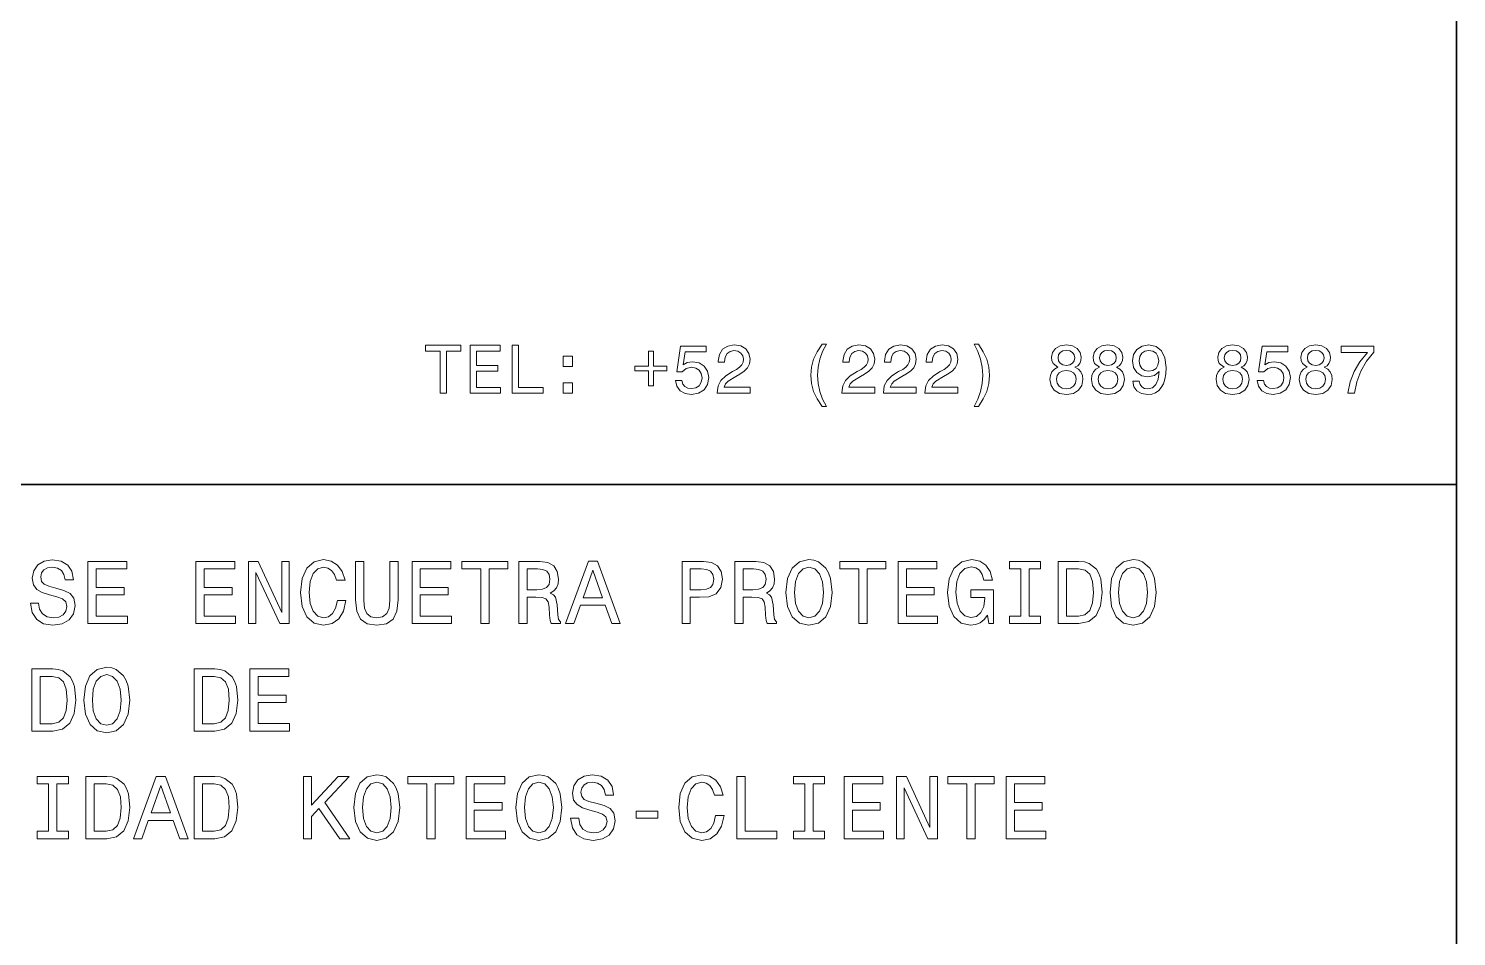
# Model space of a CAD drawing. Extents: x 14 to 2196, y -1968 to 1826.
# Drawn here: x 1024.9 to 1174, y 1110.4 to 1205.2 of the extents above; entities that cross this region are included whole.
import ezdxf

# ---------------------------------------------------------------- set-up
doc = ezdxf.new("R2010")
doc.units = 0

msp = doc.modelspace()

# ---------------------------------------------------------------- linework, layer by layer
at = {"color": 7, "lineweight": 35}
for p, q in [((1173.95874, 1015.596436), (1173.95874, 1826.436523)), ((953.95874, 1157.596436), (1173.95874, 1157.596436))]:
    msp.add_line(p, q, dxfattribs=at)
at = {"color": 7, "lineweight": 13}
for points in [[(1067.858398, 1167.127075), (1068.52124, 1167.127075), (1068.52124, 1171.521851), (1070.03418, 1171.521851), (1070.03418, 1172.127075), (1066.338257, 1172.127075), (1066.338257, 1171.521851), (1067.858398, 1171.521851)], [(1071.014038, 1167.127075), (1074.184082, 1167.127075), (1074.184082, 1167.7323), (1071.67688, 1167.7323), (1071.67688, 1169.425293), (1073.910278, 1169.425293), (1073.910278, 1170.023315), (1071.67688, 1170.023315), (1071.67688, 1171.521851), (1074.126465, 1171.521851), (1074.126465, 1172.127075), (1071.014038, 1172.127075)], [(1075.401611, 1167.127075), (1078.614868, 1167.127075), (1078.614868, 1167.7323), (1076.064453, 1167.7323), (1076.064453, 1172.127075), (1075.401611, 1172.127075)], [(1092.426147, 1168.431152), (1092.584595, 1167.840332), (1092.937622, 1167.379272), (1093.456421, 1167.091064), (1094.119263, 1166.983032), (1094.846924, 1167.112671), (1095.416016, 1167.465698), (1095.776245, 1168.02771), (1095.913208, 1168.748169), (1095.790649, 1169.418091), (1095.444824, 1169.944092), (1094.904541, 1170.282715), (1094.205688, 1170.405151), (1093.665283, 1170.318726), (1093.247437, 1170.080933), (1093.449219, 1171.428223), (1095.639404, 1171.428223), (1095.639404, 1172.019043), (1092.966431, 1172.019043), (1092.57019, 1169.367676), (1093.146606, 1169.367676), (1093.564453, 1169.706299), (1094.097656, 1169.828857), (1094.558716, 1169.749512), (1094.911743, 1169.519043), (1095.135132, 1169.166016), (1095.214355, 1168.712036), (1095.135132, 1168.258179), (1094.904541, 1167.905151), (1094.551514, 1167.681885), (1094.097656, 1167.602539), (1093.71582, 1167.652954), (1093.42041, 1167.818726), (1093.204224, 1168.078125), (1093.096191, 1168.431152)], [(1096.792114, 1167.127075), (1100.22876, 1167.127075), (1100.22876, 1167.746704), (1097.512573, 1167.746704), (1097.66394, 1168.085327), (1097.923218, 1168.366211), (1098.723022, 1168.877808), (1099.148071, 1169.093994), (1099.623535, 1169.403687), (1099.962158, 1169.763916), (1100.156738, 1170.189087), (1100.22876, 1170.671753), (1100.106201, 1171.276978), (1099.767578, 1171.752441), (1099.248901, 1172.055054), (1098.578857, 1172.163086), (1097.887207, 1172.040649), (1097.361328, 1171.702026), (1097.022705, 1171.161621), (1096.907349, 1170.448364), (1096.907349, 1170.347534), (1097.562988, 1170.347534), (1097.562988, 1170.405151), (1097.627808, 1170.895142), (1097.822388, 1171.255371), (1098.132202, 1171.48584), (1098.542847, 1171.565063), (1098.960693, 1171.493042), (1099.270508, 1171.312988), (1099.47229, 1171.031982), (1099.544312, 1170.678955), (1099.493896, 1170.347534), (1099.356934, 1170.066528), (1099.126465, 1169.821655), (1098.809448, 1169.605469), (1098.384399, 1169.374878), (1097.678345, 1168.928223), (1097.181152, 1168.452759), (1096.885742, 1167.876343), (1096.792114, 1167.148682)], [(1107.750366, 1165.736572), (1108.204224, 1165.736572), (1107.793579, 1166.500244), (1107.505371, 1167.299927), (1107.325317, 1168.142944), (1107.267578, 1168.993042), (1107.325317, 1169.843262), (1107.505371, 1170.678955), (1107.793579, 1171.48584), (1108.204224, 1172.249512), (1107.750366, 1172.249512), (1107.224365, 1171.457031), (1106.856934, 1170.671753), (1106.640869, 1169.850464), (1106.57605, 1168.993042), (1106.640869, 1168.12854), (1106.856934, 1167.314453), (1107.224365, 1166.529053)], [(1109.803711, 1167.127075), (1113.240234, 1167.127075), (1113.240234, 1167.746704), (1110.52417, 1167.746704), (1110.675415, 1168.085327), (1110.934814, 1168.366211), (1111.734497, 1168.877808), (1112.159546, 1169.093994), (1112.635132, 1169.403687), (1112.973633, 1169.763916), (1113.168213, 1170.189087), (1113.240234, 1170.671753), (1113.117798, 1171.276978), (1112.779175, 1171.752441), (1112.260498, 1172.055054), (1111.590454, 1172.163086), (1110.898804, 1172.040649), (1110.372803, 1171.702026), (1110.03418, 1171.161621), (1109.918945, 1170.448364), (1109.918945, 1170.347534), (1110.574585, 1170.347534), (1110.574585, 1170.405151), (1110.639404, 1170.895142), (1110.833984, 1171.255371), (1111.143677, 1171.48584), (1111.554443, 1171.565063), (1111.97229, 1171.493042), (1112.282104, 1171.312988), (1112.483765, 1171.031982), (1112.555786, 1170.678955), (1112.505371, 1170.347534), (1112.36853, 1170.066528), (1112.137939, 1169.821655), (1111.820923, 1169.605469), (1111.395874, 1169.374878), (1110.689819, 1168.928223), (1110.192749, 1168.452759), (1109.897339, 1167.876343), (1109.803711, 1167.148682)], [(1114.140869, 1167.127075), (1117.577393, 1167.127075), (1117.577393, 1167.746704), (1114.861328, 1167.746704), (1115.012573, 1168.085327), (1115.271973, 1168.366211), (1116.071655, 1168.877808), (1116.496704, 1169.093994), (1116.97229, 1169.403687), (1117.310913, 1169.763916), (1117.505371, 1170.189087), (1117.577393, 1170.671753), (1117.454956, 1171.276978), (1117.116333, 1171.752441), (1116.597656, 1172.055054), (1115.927612, 1172.163086), (1115.235962, 1172.040649), (1114.709961, 1171.702026), (1114.371338, 1171.161621), (1114.256104, 1170.448364), (1114.256104, 1170.347534), (1114.911743, 1170.347534), (1114.911743, 1170.405151), (1114.976562, 1170.895142), (1115.171143, 1171.255371), (1115.480957, 1171.48584), (1115.891602, 1171.565063), (1116.309448, 1171.493042), (1116.619263, 1171.312988), (1116.820923, 1171.031982), (1116.892944, 1170.678955), (1116.842529, 1170.347534), (1116.705688, 1170.066528), (1116.475098, 1169.821655), (1116.158081, 1169.605469), (1115.733032, 1169.374878), (1115.026978, 1168.928223), (1114.529907, 1168.452759), (1114.234497, 1167.876343), (1114.140869, 1167.148682)], [(1118.478027, 1167.127075), (1121.914673, 1167.127075), (1121.914673, 1167.746704), (1119.198486, 1167.746704), (1119.349731, 1168.085327), (1119.609131, 1168.366211), (1120.408813, 1168.877808), (1120.833984, 1169.093994), (1121.309448, 1169.403687), (1121.648071, 1169.763916), (1121.842529, 1170.189087), (1121.914673, 1170.671753), (1121.792114, 1171.276978), (1121.453491, 1171.752441), (1120.934814, 1172.055054), (1120.264771, 1172.163086), (1119.57312, 1172.040649), (1119.047241, 1171.702026), (1118.708618, 1171.161621), (1118.593262, 1170.448364), (1118.593262, 1170.347534), (1119.248901, 1170.347534), (1119.248901, 1170.405151), (1119.313721, 1170.895142), (1119.508301, 1171.255371), (1119.818115, 1171.48584), (1120.22876, 1171.565063), (1120.646606, 1171.493042), (1120.956421, 1171.312988), (1121.158081, 1171.031982), (1121.230225, 1170.678955), (1121.179688, 1170.347534), (1121.042847, 1170.066528), (1120.812256, 1169.821655), (1120.495361, 1169.605469), (1120.07019, 1169.374878), (1119.364136, 1168.928223), (1118.867065, 1168.452759), (1118.571655, 1167.876343), (1118.478027, 1167.148682)], [(1124.054443, 1165.736572), (1124.57312, 1166.529053), (1124.940552, 1167.314453), (1125.156738, 1168.12854), (1125.22876, 1168.993042), (1125.156738, 1169.850464), (1124.940552, 1170.671753), (1124.57312, 1171.457031), (1124.054443, 1172.249512), (1123.600464, 1172.249512), (1124.003906, 1171.48584), (1124.292114, 1170.678955), (1124.465088, 1169.843262), (1124.529907, 1168.993042), (1124.465088, 1168.142944), (1124.292114, 1167.299927), (1123.996704, 1166.500244), (1123.600464, 1165.736572)], [(1132.354126, 1169.821655), (1131.986694, 1169.619873), (1131.734497, 1169.338867), (1131.57605, 1168.98584), (1131.525635, 1168.560791), (1131.640869, 1167.919556), (1131.97229, 1167.422485), (1132.512573, 1167.105469), (1133.247437, 1166.983032), (1133.975098, 1167.105469), (1134.515503, 1167.422485), (1134.846924, 1167.919556), (1134.96936, 1168.560791), (1134.911743, 1168.98584), (1134.760498, 1169.338867), (1134.501099, 1169.619873), (1134.140869, 1169.821655), (1134.429077, 1169.994507), (1134.630737, 1170.2323), (1134.753296, 1170.520508), (1134.796509, 1170.873413), (1134.681152, 1171.38501), (1134.378662, 1171.795654), (1133.888672, 1172.062256), (1133.247437, 1172.163086), (1132.599121, 1172.062256), (1132.109131, 1171.795654), (1131.799316, 1171.38501), (1131.691284, 1170.873413), (1131.727295, 1170.520508), (1131.849731, 1170.2323)], [(1132.375732, 1170.815796), (1132.43335, 1171.132812), (1132.606201, 1171.377808), (1132.880005, 1171.529053), (1133.247437, 1171.58667), (1133.607666, 1171.529053), (1133.88147, 1171.377808), (1134.054443, 1171.132812), (1134.119263, 1170.815796), (1134.054443, 1170.491577), (1133.88147, 1170.239502), (1133.607666, 1170.07373), (1133.247437, 1170.023315), (1132.880005, 1170.080933), (1132.606201, 1170.239502), (1132.43335, 1170.491577)], [(1136.691284, 1169.821655), (1136.323853, 1169.619873), (1136.071655, 1169.338867), (1135.913208, 1168.98584), (1135.862793, 1168.560791), (1135.978027, 1167.919556), (1136.309448, 1167.422485), (1136.849731, 1167.105469), (1137.584595, 1166.983032), (1138.312256, 1167.105469), (1138.852661, 1167.422485), (1139.184082, 1167.919556), (1139.306519, 1168.560791), (1139.248901, 1168.98584), (1139.097656, 1169.338867), (1138.838257, 1169.619873), (1138.478027, 1169.821655), (1138.766235, 1169.994507), (1138.967896, 1170.2323), (1139.090454, 1170.520508), (1139.133667, 1170.873413), (1139.018311, 1171.38501), (1138.71582, 1171.795654), (1138.22583, 1172.062256), (1137.584595, 1172.163086), (1136.936279, 1172.062256), (1136.446289, 1171.795654), (1136.136475, 1171.38501), (1136.028442, 1170.873413), (1136.064453, 1170.520508), (1136.187012, 1170.2323)], [(1136.712891, 1170.815796), (1136.770508, 1171.132812), (1136.943481, 1171.377808), (1137.217163, 1171.529053), (1137.584595, 1171.58667), (1137.944824, 1171.529053), (1138.218628, 1171.377808), (1138.391602, 1171.132812), (1138.456421, 1170.815796), (1138.391602, 1170.491577), (1138.218628, 1170.239502), (1137.944824, 1170.07373), (1137.584595, 1170.023315), (1137.217163, 1170.080933), (1136.943481, 1170.239502), (1136.770508, 1170.491577)], [(1140.192749, 1168.366211), (1140.300781, 1167.797119), (1140.610596, 1167.357666), (1141.100464, 1167.083862), (1141.748901, 1166.983032), (1142.17395, 1167.033447), (1142.555786, 1167.163086), (1142.880005, 1167.386475), (1143.153809, 1167.703491), (1143.369995, 1168.099731), (1143.528442, 1168.5896), (1143.62207, 1169.151611), (1143.658081, 1169.799927), (1143.535645, 1170.815796), (1143.182617, 1171.557861), (1142.620605, 1172.004639), (1141.849731, 1172.163086), (1141.143677, 1172.033447), (1140.610596, 1171.687622), (1140.264771, 1171.154419), (1140.149536, 1170.484375), (1140.264771, 1169.792725), (1140.603394, 1169.266846), (1141.107666, 1168.935425), (1141.748901, 1168.827393), (1142.426147, 1168.964233), (1142.937622, 1169.38208), (1142.822388, 1168.582397), (1142.591797, 1168.013184), (1142.23877, 1167.674683), (1141.756104, 1167.566528), (1141.38147, 1167.616943), (1141.107666, 1167.775513), (1140.927612, 1168.02771), (1140.855591, 1168.366211)], [(1140.848389, 1170.491577), (1140.92041, 1170.938354), (1141.12207, 1171.291382), (1141.439087, 1171.514648), (1141.849731, 1171.593994), (1142.274902, 1171.514648), (1142.599121, 1171.291382), (1142.800781, 1170.945557), (1142.880005, 1170.498779), (1142.800781, 1170.044922), (1142.599121, 1169.706299), (1142.2677, 1169.497437), (1141.828125, 1169.425293), (1141.431885, 1169.497437), (1141.12207, 1169.706299), (1140.92041, 1170.03772)], [(1149.702759, 1169.821655), (1149.335327, 1169.619873), (1149.083252, 1169.338867), (1148.924683, 1168.98584), (1148.874268, 1168.560791), (1148.989502, 1167.919556), (1149.320923, 1167.422485), (1149.861328, 1167.105469), (1150.596191, 1166.983032), (1151.323853, 1167.105469), (1151.864136, 1167.422485), (1152.195557, 1167.919556), (1152.318115, 1168.560791), (1152.260498, 1168.98584), (1152.109131, 1169.338867), (1151.849731, 1169.619873), (1151.489502, 1169.821655), (1151.77771, 1169.994507), (1151.979492, 1170.2323), (1152.101929, 1170.520508), (1152.145142, 1170.873413), (1152.029907, 1171.38501), (1151.727295, 1171.795654), (1151.237427, 1172.062256), (1150.596191, 1172.163086), (1149.947754, 1172.062256), (1149.457886, 1171.795654), (1149.148071, 1171.38501), (1149.039917, 1170.873413), (1149.07605, 1170.520508), (1149.198486, 1170.2323)], [(1149.724365, 1170.815796), (1149.782104, 1171.132812), (1149.954956, 1171.377808), (1150.22876, 1171.529053), (1150.596191, 1171.58667), (1150.956421, 1171.529053), (1151.230225, 1171.377808), (1151.403076, 1171.132812), (1151.467896, 1170.815796), (1151.403076, 1170.491577), (1151.230225, 1170.239502), (1150.956421, 1170.07373), (1150.596191, 1170.023315), (1150.22876, 1170.080933), (1149.954956, 1170.239502), (1149.782104, 1170.491577)], [(1153.146606, 1168.431152), (1153.305054, 1167.840332), (1153.658081, 1167.379272), (1154.17688, 1167.091064), (1154.839722, 1166.983032), (1155.567383, 1167.112671), (1156.136475, 1167.465698), (1156.496704, 1168.02771), (1156.633667, 1168.748169), (1156.511108, 1169.418091), (1156.165283, 1169.944092), (1155.625, 1170.282715), (1154.926147, 1170.405151), (1154.385742, 1170.318726), (1153.967896, 1170.080933), (1154.169678, 1171.428223), (1156.359863, 1171.428223), (1156.359863, 1172.019043), (1153.68689, 1172.019043), (1153.290649, 1169.367676), (1153.867065, 1169.367676), (1154.284912, 1169.706299), (1154.818115, 1169.828857), (1155.279175, 1169.749512), (1155.632202, 1169.519043), (1155.855469, 1169.166016), (1155.934814, 1168.712036), (1155.855469, 1168.258179), (1155.625, 1167.905151), (1155.271973, 1167.681885), (1154.818115, 1167.602539), (1154.436279, 1167.652954), (1154.140869, 1167.818726), (1153.924683, 1168.078125), (1153.81665, 1168.431152)], [(1158.377197, 1169.821655), (1158.009766, 1169.619873), (1157.757568, 1169.338867), (1157.598999, 1168.98584), (1157.548584, 1168.560791), (1157.66394, 1167.919556), (1157.995361, 1167.422485), (1158.535645, 1167.105469), (1159.270508, 1166.983032), (1159.998169, 1167.105469), (1160.538574, 1167.422485), (1160.869995, 1167.919556), (1160.992432, 1168.560791), (1160.934814, 1168.98584), (1160.783447, 1169.338867), (1160.52417, 1169.619873), (1160.16394, 1169.821655), (1160.452026, 1169.994507), (1160.653809, 1170.2323), (1160.776245, 1170.520508), (1160.819458, 1170.873413), (1160.704224, 1171.38501), (1160.401611, 1171.795654), (1159.911743, 1172.062256), (1159.270508, 1172.163086), (1158.62207, 1172.062256), (1158.132202, 1171.795654), (1157.822388, 1171.38501), (1157.714355, 1170.873413), (1157.750366, 1170.520508), (1157.872803, 1170.2323)], [(1158.398804, 1170.815796), (1158.456421, 1171.132812), (1158.629272, 1171.377808), (1158.903076, 1171.529053), (1159.270508, 1171.58667), (1159.630737, 1171.529053), (1159.904541, 1171.377808), (1160.077393, 1171.132812), (1160.142334, 1170.815796), (1160.077393, 1170.491577), (1159.904541, 1170.239502), (1159.630737, 1170.07373), (1159.270508, 1170.023315), (1158.903076, 1170.080933), (1158.629272, 1170.239502), (1158.456421, 1170.491577)], [(1162.606201, 1167.127075), (1163.333862, 1167.127075), (1163.571655, 1168.315796), (1163.989502, 1169.425293), (1164.580322, 1170.455566), (1165.351196, 1171.421021), (1165.351196, 1172.019043), (1161.921875, 1172.019043), (1161.921875, 1171.363403), (1164.659546, 1171.363403), (1163.867065, 1170.390747), (1163.269043, 1169.374878), (1162.851196, 1168.294189)], [(1080.704224, 1169.922485), (1081.698486, 1169.922485), (1081.698486, 1170.995972), (1080.704224, 1170.995972)], [(1089.623535, 1171.507446), (1089.623535, 1169.944092), (1088.197021, 1169.944092), (1088.197021, 1169.446899), (1089.623535, 1169.446899), (1089.623535, 1167.883545), (1090.12793, 1167.883545), (1090.12793, 1169.446899), (1091.547119, 1169.446899), (1091.547119, 1169.944092), (1090.12793, 1169.944092), (1090.12793, 1171.507446)], [(1132.217163, 1168.575195), (1132.282104, 1168.957031), (1132.490967, 1169.245239), (1132.815186, 1169.432495), (1133.247437, 1169.497437), (1133.672607, 1169.432495), (1133.996704, 1169.245239), (1134.205688, 1168.957031), (1134.27771, 1168.575195), (1134.205688, 1168.164551), (1133.996704, 1167.854736), (1133.672607, 1167.652954), (1133.247437, 1167.588135), (1132.815186, 1167.652954), (1132.490967, 1167.854736), (1132.282104, 1168.164551)], [(1136.554443, 1168.575195), (1136.619263, 1168.957031), (1136.828125, 1169.245239), (1137.152344, 1169.432495), (1137.584595, 1169.497437), (1138.009766, 1169.432495), (1138.333984, 1169.245239), (1138.542847, 1168.957031), (1138.614868, 1168.575195), (1138.542847, 1168.164551), (1138.333984, 1167.854736), (1138.009766, 1167.652954), (1137.584595, 1167.588135), (1137.152344, 1167.652954), (1136.828125, 1167.854736), (1136.619263, 1168.164551)], [(1149.565918, 1168.575195), (1149.630737, 1168.957031), (1149.839722, 1169.245239), (1150.16394, 1169.432495), (1150.596191, 1169.497437), (1151.02124, 1169.432495), (1151.345459, 1169.245239), (1151.554443, 1168.957031), (1151.626465, 1168.575195), (1151.554443, 1168.164551), (1151.345459, 1167.854736), (1151.02124, 1167.652954), (1150.596191, 1167.588135), (1150.16394, 1167.652954), (1149.839722, 1167.854736), (1149.630737, 1168.164551)], [(1158.240234, 1168.575195), (1158.305054, 1168.957031), (1158.514038, 1169.245239), (1158.838257, 1169.432495), (1159.270508, 1169.497437), (1159.695557, 1169.432495), (1160.019775, 1169.245239), (1160.22876, 1168.957031), (1160.300781, 1168.575195), (1160.22876, 1168.164551), (1160.019775, 1167.854736), (1159.695557, 1167.652954), (1159.270508, 1167.588135), (1158.838257, 1167.652954), (1158.514038, 1167.854736), (1158.305054, 1168.164551)], [(1080.704224, 1167.127075), (1081.698486, 1167.127075), (1081.698486, 1168.200562), (1080.704224, 1168.200562)], [(1025.958008, 1145.206299), (1025.105713, 1145.206299), (1025.293091, 1144.213501), (1025.761353, 1143.483032), (1026.482544, 1143.042847), (1027.456543, 1142.883545), (1028.421265, 1143.033447), (1029.142456, 1143.445557), (1029.60144, 1144.091797), (1029.77002, 1144.944092), (1029.629517, 1145.712158), (1029.236084, 1146.208496), (1028.599243, 1146.536255), (1027.746948, 1146.779785), (1027.016357, 1146.957764), (1026.538696, 1147.163818), (1026.26709, 1147.463501), (1026.182861, 1147.931885), (1026.26709, 1148.353271), (1026.51062, 1148.671753), (1026.885254, 1148.887207), (1027.400391, 1148.962158), (1027.924927, 1148.868408), (1028.337036, 1148.615601), (1028.608643, 1148.194092), (1028.739746, 1147.622803), (1029.592041, 1147.622803), (1029.592041, 1147.641479), (1029.442139, 1148.521851), (1029.001953, 1149.17749), (1028.308838, 1149.5896), (1027.372314, 1149.730103), (1026.529297, 1149.5896), (1025.873779, 1149.196289), (1025.452271, 1148.587402), (1025.302368, 1147.800659), (1025.424194, 1147.098267), (1025.780029, 1146.620605), (1026.342041, 1146.302124), (1027.109985, 1146.058594), (1027.868652, 1145.843262), (1028.440063, 1145.637207), (1028.786499, 1145.337402), (1028.908325, 1144.850464), (1028.795898, 1144.354004), (1028.505615, 1143.97937), (1028.06543, 1143.745239), (1027.494019, 1143.670288), (1026.857178, 1143.773315), (1026.370117, 1144.072998), (1026.061035, 1144.560059)], [(1031.109375, 1143.061523), (1035.230347, 1143.061523), (1035.230347, 1143.848267), (1031.970947, 1143.848267), (1031.970947, 1146.049316), (1034.874512, 1146.049316), (1034.874512, 1146.82666), (1031.970947, 1146.82666), (1031.970947, 1148.77478), (1035.155396, 1148.77478), (1035.155396, 1149.561523), (1031.109375, 1149.561523)], [(1042.385986, 1143.061523), (1046.506958, 1143.061523), (1046.506958, 1143.848267), (1043.247681, 1143.848267), (1043.247681, 1146.049316), (1046.151123, 1146.049316), (1046.151123, 1146.82666), (1043.247681, 1146.82666), (1043.247681, 1148.77478), (1046.432129, 1148.77478), (1046.432129, 1149.561523), (1042.385986, 1149.561523)], [(1047.855713, 1143.061523), (1048.633057, 1143.061523), (1048.633057, 1148.390747), (1051.12439, 1143.061523), (1052.126587, 1143.061523), (1052.126587, 1149.561523), (1051.339844, 1149.561523), (1051.339844, 1144.2323), (1048.876587, 1149.561523), (1047.855713, 1149.561523)], [(1057.146729, 1145.477905), (1056.959473, 1144.691162), (1056.650391, 1144.129272), (1056.219604, 1143.782715), (1055.713745, 1143.670288), (1055.10498, 1143.838867), (1054.627319, 1144.344604), (1054.308838, 1145.168823), (1054.205811, 1146.311523), (1054.308838, 1147.444824), (1054.61792, 1148.278442), (1055.095581, 1148.78418), (1055.713745, 1148.962158), (1056.16333, 1148.868408), (1056.547363, 1148.606201), (1056.847046, 1148.184692), (1057.053101, 1147.604004), (1057.942871, 1147.604004), (1057.661865, 1148.493774), (1057.174927, 1149.168213), (1056.509888, 1149.5896), (1055.713745, 1149.739502), (1054.720947, 1149.505371), (1053.962402, 1148.849731), (1053.475342, 1147.772583), (1053.306763, 1146.311523), (1053.475342, 1144.850464), (1053.962402, 1143.773315), (1054.720947, 1143.108398), (1055.713745, 1142.883545), (1056.584839, 1143.061523), (1057.287231, 1143.557861), (1057.783691, 1144.372803), (1058.045898, 1145.477905)], [(1059.029297, 1145.53418), (1059.160522, 1144.363403), (1059.57251, 1143.529785), (1060.265625, 1143.052124), (1061.267822, 1142.883545), (1062.26062, 1143.052124), (1062.953735, 1143.529785), (1063.365845, 1144.354004), (1063.506348, 1145.53418), (1063.506348, 1149.561523), (1062.635254, 1149.561523), (1062.635254, 1145.487305), (1062.550903, 1144.691162), (1062.298096, 1144.119873), (1061.867188, 1143.782715), (1061.267822, 1143.670288), (1060.649658, 1143.782715), (1060.218872, 1144.119873), (1059.965942, 1144.681885), (1059.890991, 1145.487305), (1059.890991, 1149.561523), (1059.029297, 1149.561523)], [(1064.939331, 1143.061523), (1069.060303, 1143.061523), (1069.060303, 1143.848267), (1065.800903, 1143.848267), (1065.800903, 1146.049316), (1068.704468, 1146.049316), (1068.704468, 1146.82666), (1065.800903, 1146.82666), (1065.800903, 1148.77478), (1068.985352, 1148.77478), (1068.985352, 1149.561523), (1064.939331, 1149.561523)], [(1072.113647, 1143.061523), (1072.975342, 1143.061523), (1072.975342, 1148.77478), (1074.942139, 1148.77478), (1074.942139, 1149.561523), (1070.137451, 1149.561523), (1070.137451, 1148.77478), (1072.113647, 1148.77478)], [(1076.094238, 1143.061523), (1076.96521, 1143.061523), (1076.96521, 1145.805786), (1077.85498, 1145.805786), (1078.51062, 1145.77771), (1078.922729, 1145.646484), (1079.147461, 1145.337402), (1079.241211, 1144.784912), (1079.287964, 1143.941895), (1079.344238, 1143.389282), (1079.456543, 1143.061523), (1080.440063, 1143.061523), (1080.440063, 1143.239502), (1080.224609, 1143.501709), (1080.149658, 1143.98877), (1080.084106, 1145.03772), (1079.924927, 1145.815186), (1079.709473, 1146.058594), (1079.372314, 1146.236572), (1079.746948, 1146.470703), (1080.009155, 1146.798584), (1080.177734, 1147.210693), (1080.234009, 1147.707031), (1080.102783, 1148.493774), (1079.728149, 1149.083862), (1079.109985, 1149.439819), (1078.26709, 1149.561523), (1076.094238, 1149.561523)], [(1080.973877, 1143.061523), (1081.835571, 1143.061523), (1082.519287, 1144.972168), (1085.113647, 1144.972168), (1085.797363, 1143.061523), (1086.677734, 1143.061523), (1084.298828, 1149.570923), (1083.343506, 1149.570923)], [(1093.121582, 1143.061523), (1093.983276, 1143.061523), (1093.983276, 1145.805786), (1094.938599, 1145.805786), (1095.90332, 1145.852539), (1096.671265, 1146.18042), (1097.167725, 1146.817261), (1097.336304, 1147.688354), (1097.205078, 1148.493774), (1096.830566, 1149.083862), (1096.212402, 1149.439819), (1095.369385, 1149.561523), (1093.121582, 1149.561523)], [(1098.647461, 1143.061523), (1099.518555, 1143.061523), (1099.518555, 1145.805786), (1100.408325, 1145.805786), (1101.063965, 1145.77771), (1101.476074, 1145.646484), (1101.700806, 1145.337402), (1101.794434, 1144.784912), (1101.841309, 1143.941895), (1101.897461, 1143.389282), (1102.009888, 1143.061523), (1102.993286, 1143.061523), (1102.993286, 1143.239502), (1102.777954, 1143.501709), (1102.703003, 1143.98877), (1102.637451, 1145.03772), (1102.478149, 1145.815186), (1102.262817, 1146.058594), (1101.925659, 1146.236572), (1102.300293, 1146.470703), (1102.5625, 1146.798584), (1102.731079, 1147.210693), (1102.787231, 1147.707031), (1102.656128, 1148.493774), (1102.281494, 1149.083862), (1101.66333, 1149.439819), (1100.820435, 1149.561523), (1098.647461, 1149.561523)], [(1103.967407, 1146.311523), (1104.135986, 1144.850464), (1104.623047, 1143.773315), (1105.381714, 1143.108398), (1106.374512, 1142.883545), (1107.35791, 1143.108398), (1108.125854, 1143.773315), (1108.603516, 1144.850464), (1108.781494, 1146.311523), (1108.603516, 1147.763306), (1108.397461, 1148.353271), (1108.125854, 1148.840332), (1107.35791, 1149.505371), (1106.889648, 1149.67395), (1106.374512, 1149.739502), (1105.372314, 1149.505371), (1104.613647, 1148.849731), (1104.135986, 1147.772583)], [(1111.582031, 1143.061523), (1112.443604, 1143.061523), (1112.443604, 1148.77478), (1114.410522, 1148.77478), (1114.410522, 1149.561523), (1109.605713, 1149.561523), (1109.605713, 1148.77478), (1111.582031, 1148.77478)], [(1115.684326, 1143.061523), (1119.805298, 1143.061523), (1119.805298, 1143.848267), (1116.545898, 1143.848267), (1116.545898, 1146.049316), (1119.449463, 1146.049316), (1119.449463, 1146.82666), (1116.545898, 1146.82666), (1116.545898, 1148.77478), (1119.730347, 1148.77478), (1119.730347, 1149.561523), (1115.684326, 1149.561523)], [(1125.003418, 1143.932617), (1125.16272, 1143.061523), (1125.630981, 1143.061523), (1125.630981, 1146.57373), (1123.261353, 1146.57373), (1123.261353, 1145.77771), (1124.722412, 1145.77771), (1124.722412, 1145.721436), (1124.610107, 1144.859741), (1124.310303, 1144.2229), (1123.85144, 1143.82019), (1123.280151, 1143.689087), (1122.643188, 1143.857666), (1122.146851, 1144.363403), (1121.828369, 1145.197021), (1121.715942, 1146.3396), (1121.81897, 1147.4729), (1122.137451, 1148.306519), (1122.643188, 1148.812256), (1123.326904, 1148.990234), (1123.795166, 1148.896484), (1124.179199, 1148.634277), (1124.460205, 1148.194092), (1124.619385, 1147.604004), (1125.546631, 1147.604004), (1125.303223, 1148.503174), (1124.844238, 1149.17749), (1124.197998, 1149.5896), (1123.383179, 1149.739502), (1122.31543, 1149.505371), (1121.509888, 1148.821655), (1120.994751, 1147.744507), (1120.816895, 1146.311523), (1120.994751, 1144.869141), (1121.509888, 1143.792114), (1122.268555, 1143.108398), (1123.223877, 1142.883545), (1123.757812, 1142.958496), (1124.235474, 1143.145874), (1124.647583, 1143.473633)], [(1128.496948, 1143.848267), (1127.298096, 1143.848267), (1127.298096, 1143.061523), (1130.557495, 1143.061523), (1130.557495, 1143.848267), (1129.358643, 1143.848267), (1129.358643, 1148.77478), (1130.557495, 1148.77478), (1130.557495, 1149.561523), (1127.298096, 1149.561523), (1127.298096, 1148.77478), (1128.496948, 1148.77478)], [(1134.556763, 1149.561523), (1132.393188, 1149.561523), (1132.393188, 1143.061523), (1134.556763, 1143.061523), (1135.577637, 1143.267578), (1136.336304, 1143.895142), (1136.804565, 1144.916016), (1136.973145, 1146.311523), (1136.823364, 1147.735107), (1136.635986, 1148.297119), (1136.373779, 1148.746704), (1135.615112, 1149.355469), (1135.118774, 1149.505371)], [(1137.797363, 1146.311523), (1137.966064, 1144.850464), (1138.453003, 1143.773315), (1139.21167, 1143.108398), (1140.204468, 1142.883545), (1141.187866, 1143.108398), (1141.955933, 1143.773315), (1142.433594, 1144.850464), (1142.611572, 1146.311523), (1142.433594, 1147.763306), (1142.227539, 1148.353271), (1141.955933, 1148.840332), (1141.187866, 1149.505371), (1140.719604, 1149.67395), (1140.204468, 1149.739502), (1139.202271, 1149.505371), (1138.443726, 1148.849731), (1137.966064, 1147.772583)], [(1078.02356, 1148.765381), (1078.594971, 1148.709229), (1078.997681, 1148.53125), (1079.250488, 1148.203491), (1079.334839, 1147.688354), (1079.241211, 1147.145142), (1078.988281, 1146.817261), (1078.557495, 1146.648682), (1077.967407, 1146.601929), (1076.96521, 1146.601929), (1076.96521, 1148.765381)], [(1082.81897, 1145.768311), (1083.821167, 1148.634277), (1084.823242, 1145.768311)], [(1095.135254, 1148.765381), (1095.697266, 1148.709229), (1096.109375, 1148.53125), (1096.352783, 1148.203491), (1096.437134, 1147.688354), (1096.343506, 1147.145142), (1096.090576, 1146.817261), (1095.65979, 1146.648682), (1095.069702, 1146.601929), (1093.983276, 1146.601929), (1093.983276, 1148.765381)], [(1100.576904, 1148.765381), (1101.148193, 1148.709229), (1101.551025, 1148.53125), (1101.803833, 1148.203491), (1101.888184, 1147.688354), (1101.794434, 1147.145142), (1101.541626, 1146.817261), (1101.110718, 1146.648682), (1100.520752, 1146.601929), (1099.518555, 1146.601929), (1099.518555, 1148.765381)], [(1104.866577, 1146.311523), (1104.969604, 1147.444824), (1105.278687, 1148.278442), (1105.756348, 1148.78418), (1106.374512, 1148.962158), (1106.983276, 1148.78418), (1107.460938, 1148.269043), (1107.77002, 1147.435425), (1107.882324, 1146.311523), (1107.77002, 1145.178223), (1107.460938, 1144.344604), (1106.983276, 1143.838867), (1106.374512, 1143.670288), (1105.756348, 1143.838867), (1105.278687, 1144.344604), (1104.969604, 1145.168823)], [(1134.491211, 1148.78418), (1135.203003, 1148.643677), (1135.690063, 1148.212769), (1135.980469, 1147.444824), (1136.074097, 1146.311523), (1135.971069, 1145.215698), (1135.680664, 1144.447632), (1135.184326, 1143.98877), (1134.491211, 1143.838867), (1133.264282, 1143.838867), (1133.264282, 1148.78418)], [(1138.696533, 1146.311523), (1138.799561, 1147.444824), (1139.108643, 1148.278442), (1139.586304, 1148.78418), (1140.204468, 1148.962158), (1140.813232, 1148.78418), (1141.290894, 1148.269043), (1141.599976, 1147.435425), (1141.712402, 1146.311523), (1141.599976, 1145.178223), (1141.290894, 1144.344604), (1140.813232, 1143.838867), (1140.204468, 1143.670288), (1139.586304, 1143.838867), (1139.108643, 1144.344604), (1138.799561, 1145.168823)], [(1027.428467, 1138.331665), (1025.264893, 1138.331665), (1025.264893, 1131.831665), (1027.428467, 1131.831665), (1028.449341, 1132.03772), (1029.208008, 1132.665283), (1029.67627, 1133.686157), (1029.844971, 1135.081665), (1029.695068, 1136.505249), (1029.50769, 1137.067261), (1029.245483, 1137.516846), (1028.486816, 1138.12561), (1027.990479, 1138.275513)], [(1027.362915, 1137.554321), (1028.074707, 1137.413818), (1028.561768, 1136.98291), (1028.852051, 1136.214966), (1028.945801, 1135.081665), (1028.842773, 1133.98584), (1028.552368, 1133.217773), (1028.05603, 1132.758911), (1027.362915, 1132.609009), (1026.135986, 1132.609009), (1026.135986, 1137.554321)], [(1030.669067, 1135.081665), (1030.837646, 1133.620605), (1031.324707, 1132.543457), (1032.083374, 1131.87854), (1033.076172, 1131.653687), (1034.05957, 1131.87854), (1034.827637, 1132.543457), (1035.305298, 1133.620605), (1035.483276, 1135.081665), (1035.305298, 1136.533447), (1035.099243, 1137.123413), (1034.827637, 1137.610474), (1034.05957, 1138.275513), (1033.591309, 1138.444092), (1033.076172, 1138.509644), (1032.073975, 1138.275513), (1031.31543, 1137.619873), (1030.837646, 1136.542725)], [(1031.568237, 1135.081665), (1031.671265, 1136.214966), (1031.980347, 1137.048584), (1032.458008, 1137.554321), (1033.076172, 1137.7323), (1033.684937, 1137.554321), (1034.162598, 1137.039185), (1034.47168, 1136.205566), (1034.584106, 1135.081665), (1034.47168, 1133.948364), (1034.162598, 1133.114746), (1033.684937, 1132.609009), (1033.076172, 1132.44043), (1032.458008, 1132.609009), (1031.980347, 1133.114746), (1031.671265, 1133.938965)], [(1044.343506, 1138.331665), (1042.179932, 1138.331665), (1042.179932, 1131.831665), (1044.343506, 1131.831665), (1045.36438, 1132.03772), (1046.123047, 1132.665283), (1046.591309, 1133.686157), (1046.759888, 1135.081665), (1046.609985, 1136.505249), (1046.422729, 1137.067261), (1046.160522, 1137.516846), (1045.401855, 1138.12561), (1044.905396, 1138.275513)], [(1044.277954, 1137.554321), (1044.989746, 1137.413818), (1045.476807, 1136.98291), (1045.76709, 1136.214966), (1045.860718, 1135.081665), (1045.75769, 1133.98584), (1045.467407, 1133.217773), (1044.970947, 1132.758911), (1044.277954, 1132.609009), (1043.050903, 1132.609009), (1043.050903, 1137.554321)], [(1048.024292, 1131.831665), (1052.145386, 1131.831665), (1052.145386, 1132.618408), (1048.885986, 1132.618408), (1048.885986, 1134.819458), (1051.789429, 1134.819458), (1051.789429, 1135.596802), (1048.885986, 1135.596802), (1048.885986, 1137.544922), (1052.070435, 1137.544922), (1052.070435, 1138.331665), (1048.024292, 1138.331665)], [(1027.006958, 1121.38855), (1025.808105, 1121.38855), (1025.808105, 1120.601807), (1029.067505, 1120.601807), (1029.067505, 1121.38855), (1027.868652, 1121.38855), (1027.868652, 1126.315063), (1029.067505, 1126.315063), (1029.067505, 1127.101807), (1025.808105, 1127.101807), (1025.808105, 1126.315063), (1027.006958, 1126.315063)], [(1033.066772, 1127.101807), (1030.90332, 1127.101807), (1030.90332, 1120.601807), (1033.066772, 1120.601807), (1034.087646, 1120.807861), (1034.846313, 1121.435425), (1035.314697, 1122.456299), (1035.483276, 1123.851807), (1035.333374, 1125.275391), (1035.145996, 1125.837402), (1034.883789, 1126.286987), (1034.125122, 1126.895752), (1033.628784, 1127.045654)], [(1035.867188, 1120.601807), (1036.728882, 1120.601807), (1037.412598, 1122.512451), (1040.006958, 1122.512451), (1040.690674, 1120.601807), (1041.571167, 1120.601807), (1039.192139, 1127.111206), (1038.236816, 1127.111206)], [(1044.343506, 1127.101807), (1042.179932, 1127.101807), (1042.179932, 1120.601807), (1044.343506, 1120.601807), (1045.36438, 1120.807861), (1046.123047, 1121.435425), (1046.591309, 1122.456299), (1046.759888, 1123.851807), (1046.609985, 1125.275391), (1046.422729, 1125.837402), (1046.160522, 1126.286987), (1045.401855, 1126.895752), (1044.905396, 1127.045654)], [(1053.597046, 1120.601807), (1054.45874, 1120.601807), (1054.45874, 1122.915161), (1055.226807, 1123.73938), (1057.409058, 1120.601807), (1058.458008, 1120.601807), (1055.835571, 1124.366943), (1058.383057, 1127.101807), (1057.240479, 1127.101807), (1054.45874, 1124.095337), (1054.45874, 1127.101807), (1053.597046, 1127.101807)], [(1058.860718, 1123.851807), (1059.029297, 1122.390747), (1059.516357, 1121.313599), (1060.275024, 1120.648682), (1061.267822, 1120.423828), (1062.251221, 1120.648682), (1063.019287, 1121.313599), (1063.496948, 1122.390747), (1063.674927, 1123.851807), (1063.496948, 1125.303589), (1063.290894, 1125.893555), (1063.019287, 1126.380615), (1062.251221, 1127.045654), (1061.782959, 1127.214233), (1061.267822, 1127.279785), (1060.265625, 1127.045654), (1059.506958, 1126.390015), (1059.029297, 1125.312866)], [(1066.475342, 1120.601807), (1067.337036, 1120.601807), (1067.337036, 1126.315063), (1069.303833, 1126.315063), (1069.303833, 1127.101807), (1064.499023, 1127.101807), (1064.499023, 1126.315063), (1066.475342, 1126.315063)], [(1070.577637, 1120.601807), (1074.698608, 1120.601807), (1074.698608, 1121.38855), (1071.439331, 1121.38855), (1071.439331, 1123.5896), (1074.342773, 1123.5896), (1074.342773, 1124.366943), (1071.439331, 1124.366943), (1071.439331, 1126.315063), (1074.623779, 1126.315063), (1074.623779, 1127.101807), (1070.577637, 1127.101807)], [(1075.775757, 1123.851807), (1075.944336, 1122.390747), (1076.431396, 1121.313599), (1077.190063, 1120.648682), (1078.182861, 1120.423828), (1079.16626, 1120.648682), (1079.934204, 1121.313599), (1080.411865, 1122.390747), (1080.589844, 1123.851807), (1080.411865, 1125.303589), (1080.205811, 1125.893555), (1079.934204, 1126.380615), (1079.16626, 1127.045654), (1078.697998, 1127.214233), (1078.182861, 1127.279785), (1077.180664, 1127.045654), (1076.421997, 1126.390015), (1075.944336, 1125.312866)], [(1082.341309, 1122.746582), (1081.489014, 1122.746582), (1081.67627, 1121.753784), (1082.144653, 1121.023315), (1082.865845, 1120.58313), (1083.839844, 1120.423828), (1084.804565, 1120.57373), (1085.525757, 1120.98584), (1085.984619, 1121.63208), (1086.15332, 1122.484375), (1086.012817, 1123.252441), (1085.619385, 1123.748779), (1084.982544, 1124.076538), (1084.130249, 1124.320068), (1083.399658, 1124.498047), (1082.921997, 1124.704102), (1082.650391, 1125.003784), (1082.56604, 1125.472168), (1082.650391, 1125.893555), (1082.893921, 1126.212036), (1083.268555, 1126.42749), (1083.783691, 1126.502441), (1084.308105, 1126.408691), (1084.720215, 1126.155884), (1084.991943, 1125.734375), (1085.123047, 1125.163086), (1085.975342, 1125.163086), (1085.975342, 1125.181763), (1085.825439, 1126.062134), (1085.385254, 1126.717773), (1084.692139, 1127.129883), (1083.755615, 1127.270386), (1082.912598, 1127.129883), (1082.256958, 1126.736572), (1081.835571, 1126.127686), (1081.685669, 1125.340942), (1081.807495, 1124.63855), (1082.16333, 1124.160889), (1082.725342, 1123.842407), (1083.493286, 1123.598877), (1084.251953, 1123.383545), (1084.823242, 1123.17749), (1085.1698, 1122.877686), (1085.291626, 1122.390747), (1085.179199, 1121.894287), (1084.888916, 1121.519653), (1084.448608, 1121.285522), (1083.877319, 1121.210571), (1083.240479, 1121.313599), (1082.753418, 1121.613281), (1082.444336, 1122.100342)], [(1096.615112, 1123.018188), (1096.427734, 1122.231445), (1096.118652, 1121.669556), (1095.687866, 1121.322998), (1095.182129, 1121.210571), (1094.573242, 1121.37915), (1094.095581, 1121.884888), (1093.777222, 1122.709106), (1093.674194, 1123.851807), (1093.777222, 1124.985107), (1094.086304, 1125.818726), (1094.563965, 1126.324463), (1095.182129, 1126.502441), (1095.631592, 1126.408691), (1096.015625, 1126.146484), (1096.31543, 1125.724976), (1096.521484, 1125.144287), (1097.411133, 1125.144287), (1097.130249, 1126.034058), (1096.643188, 1126.708496), (1095.978149, 1127.129883), (1095.182129, 1127.279785), (1094.189331, 1127.045654), (1093.430664, 1126.390015), (1092.943604, 1125.312866), (1092.775024, 1123.851807), (1092.943604, 1122.390747), (1093.430664, 1121.313599), (1094.189331, 1120.648682), (1095.182129, 1120.423828), (1096.053101, 1120.601807), (1096.755615, 1121.098145), (1097.251953, 1121.913086), (1097.51416, 1123.018188)], [(1098.834839, 1120.601807), (1103.012085, 1120.601807), (1103.012085, 1121.38855), (1099.696533, 1121.38855), (1099.696533, 1127.101807), (1098.834839, 1127.101807)], [(1105.943604, 1121.38855), (1104.744751, 1121.38855), (1104.744751, 1120.601807), (1108.00415, 1120.601807), (1108.00415, 1121.38855), (1106.805298, 1121.38855), (1106.805298, 1126.315063), (1108.00415, 1126.315063), (1108.00415, 1127.101807), (1104.744751, 1127.101807), (1104.744751, 1126.315063), (1105.943604, 1126.315063)], [(1110.045898, 1120.601807), (1114.166992, 1120.601807), (1114.166992, 1121.38855), (1110.907593, 1121.38855), (1110.907593, 1123.5896), (1113.811035, 1123.5896), (1113.811035, 1124.366943), (1110.907593, 1124.366943), (1110.907593, 1126.315063), (1114.092041, 1126.315063), (1114.092041, 1127.101807), (1110.045898, 1127.101807)], [(1115.515625, 1120.601807), (1116.293091, 1120.601807), (1116.293091, 1125.93103), (1118.784424, 1120.601807), (1119.786621, 1120.601807), (1119.786621, 1127.101807), (1118.999878, 1127.101807), (1118.999878, 1121.772583), (1116.536621, 1127.101807), (1115.515625, 1127.101807)], [(1122.858643, 1120.601807), (1123.720337, 1120.601807), (1123.720337, 1126.315063), (1125.687134, 1126.315063), (1125.687134, 1127.101807), (1120.882446, 1127.101807), (1120.882446, 1126.315063), (1122.858643, 1126.315063)], [(1126.960938, 1120.601807), (1131.082031, 1120.601807), (1131.082031, 1121.38855), (1127.822632, 1121.38855), (1127.822632, 1123.5896), (1130.726074, 1123.5896), (1130.726074, 1124.366943), (1127.822632, 1124.366943), (1127.822632, 1126.315063), (1131.00708, 1126.315063), (1131.00708, 1127.101807), (1126.960938, 1127.101807)], [(1033.001221, 1126.324463), (1033.713013, 1126.18396), (1034.200073, 1125.753052), (1034.490479, 1124.985107), (1034.584106, 1123.851807), (1034.481079, 1122.755981), (1034.190674, 1121.987915), (1033.694336, 1121.529053), (1033.001221, 1121.37915), (1031.774292, 1121.37915), (1031.774292, 1126.324463)], [(1037.712402, 1123.308594), (1038.714478, 1126.174561), (1039.716675, 1123.308594)], [(1044.277954, 1126.324463), (1044.989746, 1126.18396), (1045.476807, 1125.753052), (1045.76709, 1124.985107), (1045.860718, 1123.851807), (1045.75769, 1122.755981), (1045.467407, 1121.987915), (1044.970947, 1121.529053), (1044.277954, 1121.37915), (1043.050903, 1121.37915), (1043.050903, 1126.324463)], [(1059.759888, 1123.851807), (1059.862915, 1124.985107), (1060.171997, 1125.818726), (1060.649658, 1126.324463), (1061.267822, 1126.502441), (1061.876587, 1126.324463), (1062.354248, 1125.809326), (1062.66333, 1124.975708), (1062.775757, 1123.851807), (1062.66333, 1122.718506), (1062.354248, 1121.884888), (1061.876587, 1121.37915), (1061.267822, 1121.210571), (1060.649658, 1121.37915), (1060.171997, 1121.884888), (1059.862915, 1122.709106)], [(1076.674927, 1123.851807), (1076.777954, 1124.985107), (1077.087036, 1125.818726), (1077.564697, 1126.324463), (1078.182861, 1126.502441), (1078.791626, 1126.324463), (1079.269287, 1125.809326), (1079.578369, 1124.975708), (1079.690674, 1123.851807), (1079.578369, 1122.718506), (1079.269287, 1121.884888), (1078.791626, 1121.37915), (1078.182861, 1121.210571), (1077.564697, 1121.37915), (1077.087036, 1121.884888), (1076.777954, 1122.709106)], [(1088.326172, 1122.746582), (1090.592773, 1122.746582), (1090.592773, 1123.486572), (1088.326172, 1123.486572)]]:
    msp.add_lwpolyline(points, close=True, dxfattribs=at)

doc.saveas('drawing.dxf')
